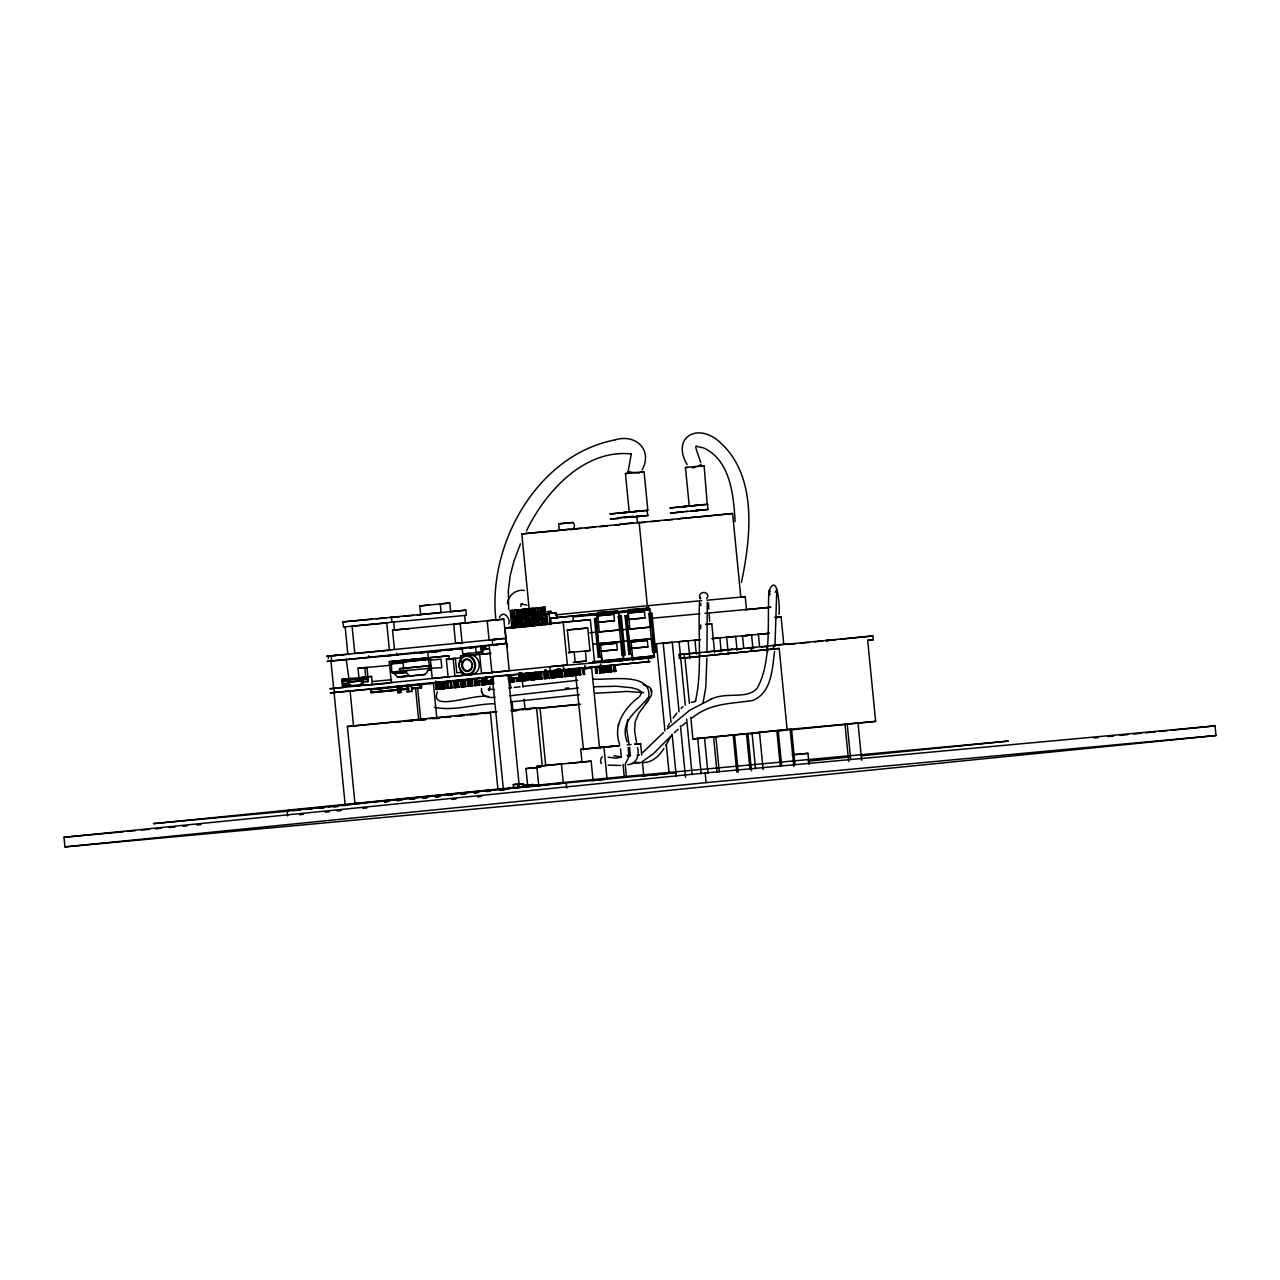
<?xml version="1.0" encoding="UTF-8"?>
<svg xmlns="http://www.w3.org/2000/svg" width="1280" height="1280" viewBox="0 0 1280 1280"><rect width="100%" height="100%" fill="white"/><g stroke="black" fill="none" stroke-linecap="round" stroke-linejoin="round"><path stroke-width="1.5" d="M362.224 681.664L367.936 681.936L367.888 678.608L360.832 678.368L362.224 681.664L368.16 681.024M699.552 602.08C697.792 633.92 702.384 671.44 695.488 700.944M707.28 602.4L706.96 652.048M706.88 657.984L705.776 687.536L703.008 703.104M699.648 598C698.016 591.456 708.32 590.256 707.904 596.944M735.088 521.568C733.632 493.76 729.808 459.84 703.584 447.936L697.504 446.592C693.504 443.632 697.552 452.672 700.736 462.656M394.384 673.52L391.712 672.272L391.424 663.072L428.416 659.392L429.84 668.576L425.024 674.432L397.696 677.184L394.448 673.584L406.4 672.544L409.648 676.08L425.152 674.528M429.872 668.224L441.648 667.744M774.944 646.528L776.8 589.344M437.328 691.856C429.488 712.608 472.832 693.52 488.48 696.544M776.768 589.84L775.152 592.208M774.56 651.536C772.304 668.656 771.68 692.864 752.784 700.448C730.048 704.032 710.32 702.832 691.952 718.112M520.816 606.384C522.016 602.096 520.416 604.976 522.16 603.744L521.216 604.064L526.976 605.056M593.824 686.784L616.592 686.24L631.776 687.792L637.6 689.408L641.904 692.144L639.568 696.576C624.72 707.504 612.528 725.2 619.664 744.288M481.568 688.432C479.936 696.24 489.344 698.432 495.216 697.216M630.256 472.336L628.032 472.032L631.28 453.904M507.472 603.776C507.984 595.472 516.08 589.024 524.304 590.48M618.528 723.968L618.224 725.792M627.68 719.76L626.768 729.568L628.992 744.064M642.128 470C653.28 449.312 635.008 433.264 614.496 440.032M741.44 582.416C751.04 536.512 758.208 473.312 717.28 439.968C695.2 422.928 671.904 438.8 687.104 464.56M490 686.576L489.184 690.416L488.656 689.296M520.464 543.76L513.984 560.992L510.256 575.376L508.352 590.304L508.624 609.456M499.424 617.456C503.088 609.552 510.88 618.048 508.832 624M526.48 530.944C545.072 492.016 584.176 448.784 631.328 453.968M670.752 736.704L665.696 745.6M691.216 702.272L694.752 701.776L695.776 700.448M667.6 726.592L669.408 723.6M614.688 439.984C537.408 454.944 487.904 543.744 495.776 618.544M663.936 748.4C659.6 755.824 652.368 762.416 643.344 762.624M362 682.496L360.08 684.768L345.264 686.24L342.8 684.096L342.432 681.2L343.28 680.128L362.896 678.208M673.136 718L676.928 713.008M647.28 701.76L651.648 694.832L651.008 688.816M636.544 742.336L634.624 731.104L635.136 721.84L638.8 713.328L646.656 702.56M646.224 703.104L647.712 701.216M707.008 597.856L706.576 598.608M778.976 614.304C780.112 611.296 778.08 569.888 768.944 591.04C767.136 622.528 771.792 661.92 757.312 687.968C747.216 700.208 726.4 691.152 710.496 699.456M348.8 679.792C345.76 687.296 358.256 687.392 362.304 684.592M663.488 732.576L642.672 752.56M672.56 734.48L653.12 753.936L641.904 761.856M667.12 728.96L689.776 710.224L710.928 699.28M674.368 732.72L678.08 729.264M681.12 708.384L682.992 706.672M625.488 763.392L628.96 757.12L628.208 747.584M681.888 725.904L685.84 722.672M709.824 624.144L708.464 624.4M776.528 617.6L779.184 617.2L775.056 617.264M638.752 754.768L637.232 755.344M697.648 466.624L701.392 465.072L700.048 464.976M639.376 762.752L631.632 763.6M439.648 651.376L432.432 651.808L436.208 651.472M779.04 617.152L781.088 616.912L783.744 643.904M627.792 756.752L630.208 754.592L629.6 747.184M695.696 467.152L692.448 467.856M620.848 765.488L608.16 765.104M647.744 510.336L629.232 512.144L625.44 473.568L644.08 471.744L647.856 510.32L646.784 510.4M690.656 506L689.264 506.128L685.456 467.552L694.912 466.592L704.112 465.728L707.248 504.368M629.216 512.144L630.112 512.048M689.248 506.128L692.496 505.76M635.68 516.624L636.8 516.528L637.424 522.96M360 684.784L363.968 684.416M701.008 504.88L703.504 504.656L693.92 505.6M826.72 640.544L833.92 639.856M627.52 764.64C636.24 764.544 639.84 755.056 637.536 747.68M428.528 659.424L403.216 662.032L403.6 671.168L406.4 672.544M703.984 465.744L700.784 466.08M561.552 530.032L559.376 530.256L558.736 523.84L571.008 522.656M572 522.544C576.576 522.8 574.288 531.84 569.216 529.28M335.024 655.456L343.296 654.64M332.336 660.944L327.136 661.408L334.272 660.688M346.256 659.552L348.944 678.976M421.104 652.656L345.456 659.728M492.816 672.416L491.888 672.496L489.2 645.184L492.064 644.88M706.096 624.4L711.792 623.856L714.624 652.784M781.024 616.912L780.144 617.008M497.968 644.272L330.96 661.008L333.632 688.368L336.944 688.016M345.216 805.28L334.048 692.544L337.824 692.144M491.904 672.496L494.736 672.192M348.784 691.12L350.096 690.96L353.6 726.496M421.072 684.48L422.384 684.336L416.656 684.944M436.88 718.8L433.392 683.28L422.24 684.384M519.2 785.632L508.352 675.104L497.088 676.176M585.44 668L591.632 667.408L599.568 748.336M527.648 785.024L523.28 785.472L533.088 784.528L533.264 786.288L527.824 786.8L525.92 768.576L536.48 767.552M345.088 805.056L347.936 804.752M503.36 789.184L492.288 676.672M523.152 686.384L577.728 680.272M514.224 687.472L520.096 686.752M693.728 505.632L686.848 506.272M833.728 639.888L830.928 640.128M508.832 688.096L511.408 687.792M509.728 695.808L578.48 687.984M374.752 802.496L375.792 802.384M384.896 801.376L386.32 801.44M386.656 801.408L384.672 801.584L385.744 801.296M423.2 797.824L425.712 797.584M533.088 613.04L535.504 612.816M349.904 690.992L349.184 691.04M873.216 639.76L867.68 640.272L875.632 721.376L787.136 729.552L779.184 648.448L679.408 658.416L679.04 654.592L872.848 635.936L873.216 639.76L868.064 640.352M872.848 635.936L840.128 639.28M598.368 667.36L601.792 666.976M679.408 658.416L779.184 648.448M492.384 639.664L494.8 639.424M493.936 703.728C474.208 704.08 453.808 711.472 434.24 707.232M510.32 701.92L579.376 694.704M538.48 767.36L528.064 768.384M539.04 767.36L540.816 767.168M400.016 800.144L401.152 799.856L400.176 800.144M695.584 510.64L696.816 510.512L691.312 511.024M696.8 517.008L696.336 517.024M542.448 614.064L540.8 614.208M546.56 613.712L547.232 613.632M424.976 652.32L428.032 651.968M502.144 643.888L505.264 643.6L503.744 643.744M648.464 657.52L649.616 657.392L648.432 657.488M623.616 512.656L609.84 513.984L646.08 510.464M683.648 506.624L669.856 507.968L706.112 504.448M398.08 654.784L387.344 655.856M732.384 653.12L725.856 653.728M565.44 782.944L560.736 783.408M656.16 774.592L662.656 773.952M646.96 510.416L647.936 515.488L636.08 516.672L644.032 515.824L642.24 515.968M619.696 517.712L618.816 517.808L631.04 516.624M619.072 524.736L618.176 524.832L620.144 524.624M679.088 518.72L678.208 518.816L686.576 517.968M541.104 612.256L543.376 612.08M334.288 655.52L335.936 655.344M501.088 638.832L498.48 639.056M422.64 652.512L426.912 652.096M700.784 624.928L700.608 628.848M587.408 667.84L586.496 667.904M360.368 803.568L358.88 803.68M503.872 789.12L505.76 788.928M642.88 471.872L640.768 472.096M632.016 516.528L633.216 516.4L620.464 517.664M542.016 612.144L543.296 612.112M551.472 611.296L547.04 611.712M551.664 613.216L548.096 613.552M495.776 639.328L326.624 656.272L348.704 654.24M506.624 671.072L507.92 670.928L496.688 672M731.248 649.376L732.688 649.216L722.016 650.24M820.64 641.152L819.2 641.312L822.176 641.04M557.328 669.04L559.52 668.784M493.632 676.528L492.352 676.672L495.6 676.336M418.656 684.704L417.392 684.848L419.76 684.592M576.608 668.864L583.152 668.208M563.136 670.864L564.576 670.704L557.376 671.392M536.848 785.888L537.344 785.84M559.392 783.52L559.84 783.472M639.184 511.136L643.536 510.672L626.816 512.288M699.2 505.12L700.256 505.008M619.952 518.16L617.552 518.416L618.976 518.288M678.992 512.272L677.536 512.4L680.464 512.096M698.576 510.384L704.064 509.808L702.256 509.952M621.584 524.016L620.224 524.176M535.04 614.8L533.072 614.992M431.968 651.856L440.368 650.784M544.752 670.192L545.632 670.096M461.904 680.208L460.96 680.304M587.04 667.872L584.288 668.096L586.848 667.904M305.392 809.008C308.272 808.688 296.224 809.904 304.88 809.072M398.208 800.144L400.048 799.968M402.032 799.904L397.76 800.512M619.568 518.16L610.288 519.12L618.544 518.368M683.296 511.808L670.32 513.104L677.152 512.48M696.112 510.624L697.36 510.496M696.096 510.656L707.968 509.472L707.472 504.336L689.728 505.984M529.216 609.536L521.808 533.92L732.608 513.52L740.8 597.088M562.768 529.904L568.736 529.312M615.28 525.28L619.264 524.88M639.136 522.896L645.104 522.288M651.072 521.696L659.024 520.896M664.992 520.304L672.944 519.504M696.816 517.104L732.608 513.52M449.776 603.008L440.256 603.888L441.104 612.56L420.64 614.608L419.792 605.936L449.776 603.008L450.624 611.68M394.432 629.824L393.664 622.016L343.456 627.04L342.96 621.904L465.84 610.16L466.352 615.312L391.968 622.176L391.472 617.04M417.328 615.024L421.216 614.64M450.32 611.728L465.84 610.16M511.904 628.192L510.176 610.624L513.008 610.352L514.736 627.92M514.88 627.84L516.192 627.712L514.496 610.224L519.952 609.664L521.664 627.216M523.152 627.104L521.424 609.536L526.88 608.96L528.592 626.528M530.08 626.4L528.352 608.832L533.808 608.272L535.52 625.84M537.008 625.712L535.296 608.144L540.736 607.568L542.464 625.136M543.936 625.008L542.224 607.456L545.056 607.168L546.768 624.736M533.616 614.912L537.568 614.512M545.088 613.84L556.384 612.768L556.944 618.464M550.448 613.36L556.384 612.768M394.448 649.488L392.544 630.192L503.84 619.168L505.728 638.464L489.072 640L487.184 620.704L503.84 619.168M555.28 614.944L648.352 605.616L648.704 609.296M741.264 597.056L745.232 596.672L746.48 609.52M598.672 612.576L597.392 613.52L598.672 612.576L619.152 611.504L619.632 616.32L618.256 616.448L622.048 655.024L625.104 654.736L621.328 616.16L618.256 616.448M597.312 612.72L617.376 610.848M629.264 609.744L627.984 610.688L629.264 609.744L649.744 608.672L650.224 613.488L648.848 613.632L652.64 652.208L655.696 651.904L651.92 613.328L648.848 613.632M627.904 609.888L647.968 608.016M551.248 623.968L550.672 618.192L616.096 611.792L616.016 610.992M601.76 613.248L550.672 618.192M604.464 613.04L646.688 608.96L646.608 608.16M616.896 611.968L628.48 610.8M632.352 610.416L642.016 609.44M645.872 609.056L649.744 608.672M597.856 632.128L620.528 629.856L618.816 612.496L573.024 616.928L573.392 620.784M594.272 614.96L649.408 609.68L651.12 627.04L630.336 629.12M628.64 611.76L649.408 609.68M596.88 615.984L613.856 614.288L614.48 620.72L597.52 622.416M627.472 613.168L644.448 611.456L645.072 617.888L628.112 619.584M594.464 618.656L595.824 618.512L599.616 657.088L598.256 657.232L594.464 618.656L597.536 618.352L597.056 613.536M597.536 618.352L596.16 618.496L599.952 657.072L601.312 656.928L601.792 661.76L589.104 662.976M621.328 616.16L619.952 616.304L623.744 654.864L625.104 654.736M625.056 615.824L626.416 615.696L630.208 654.256L628.848 654.4L625.056 615.824L628.128 615.536L627.648 610.704M628.128 615.536L626.752 615.664L630.544 654.24L631.904 654.112L632.384 658.928L618.416 660.256M509.248 670.768L505.056 628.016L563.184 622.176L590.368 619.664L594.56 662.416M651.92 613.328L650.56 613.472L654.336 652.048L655.696 651.904M534.192 625.296L590.368 619.664M745.168 609.808L770.88 607.232L704.976 613.36M567.12 630.096L587.76 628.016L589.968 650.528L568.496 652.64M500.096 638.928L495.52 639.328M589.84 632.768L620.528 629.856M622.32 629.76L651.12 627.04M335.232 660.592L345.808 659.568M480.64 646.256L484.176 645.888L484.528 649.424L480.976 649.792L480.64 646.256L489.104 645.44M428.352 657.824L427.776 651.968L482.24 646.368M481.232 646.608L485.2 646.224M496.096 645.136L494.352 645.312L495.52 645.2M419.728 652.8L426.944 652.144L425.776 652.208M424.016 652.4L424.816 652.32M444.32 650.368L452.992 649.504L451.84 649.616M455.52 649.28L463.472 648.48M469.44 647.888L476.08 647.152M481.36 646.688L486.56 646.128M493.824 645.424L497.792 645.024M433.232 651.728L439.68 651.12M708.336 624.208L710.048 624.048M483.968 649.2L487.376 648.864L483.984 649.168L483.696 646.288M462.24 648.32L462.784 653.952L482.784 652L482.416 648.24M393.024 682.384L391.312 682.544L389.264 661.648L448.896 655.808L449.264 659.616M448.896 655.808L389.264 661.648M461.104 661.92L460.528 656.144L479.632 654.224L481.52 673.504L493.008 672.448M481.44 654.208L490.992 653.248L460.528 656.144M592.864 644.144L621.664 641.424L623.36 658.784L592.672 661.696M448.096 676.88L446.352 659.2L455.344 658.336L456.752 672.8L462.528 672.256M598.992 643.696L621.664 641.424M623.456 641.328L652.256 638.608L653.952 655.968L631.28 658.24M358.992 678.096L358.032 668.272L367.008 667.408L368.08 678.256M629.584 640.88L652.256 638.608M599.728 644.912L616.688 643.216L617.328 649.648L600.352 651.344M632.208 641.904L647.28 640.384L647.92 646.816L630.944 648.528M431.504 668.096L399.76 671.2L399.52 668.704L428.992 665.744L429.232 668.256M431.248 665.584L399.52 668.704M568.528 652.544L574.16 651.984L575.152 662.112L586.368 661.072L585.376 650.944L589.968 650.528M662.384 643.264L672.272 642.272L679.072 711.76M678.24 641.808L688.128 640.816L689.888 658.672M694.112 640.336L700.032 639.744M711.952 638.672L719.856 637.872L721.216 651.776M725.84 637.408L735.712 636.416L737.088 650.304M741.696 635.936L751.584 634.944L752.944 648.848M743.744 635.92L747.696 635.52M757.584 634.528L769.44 633.344M344.864 687.216L342.56 687.424L341.776 679.392L371.584 676.464L372.384 684.512L363.024 685.376L362.24 677.328L371.584 676.464M348.928 682.112L363.072 680.72L348.928 682.112L348.736 680.176L362.88 678.8L358.288 679.216L358.48 681.152M622.048 655.024L623.408 654.896L623.872 659.712M652.64 652.208L654 652.064L654.48 656.88L648.896 657.44M573.232 662.384L586.368 661.072M600.688 661.056L653.952 655.968M337.92 687.92L343.488 687.376M637.248 658.608L641.12 658.224M602.192 662.544L603.488 661.6L602.192 662.544L622.256 660.672L622.176 659.872M713.872 651.28L719.616 650.704L705.424 652.016M783.168 644.336L788.928 643.76L774.736 645.072M622.256 660.672L620.816 660M632.784 659.712L634.08 658.768L632.72 658.912L632.784 659.712L654.48 656.88M652.848 657.84L550.544 666.592M800.736 643.232L808.624 642.448M814.528 641.856L822.656 640.944M826.336 640.672L836.192 639.68M558.624 668.88L557.92 669.008M550.8 677.328L551.648 677.248L551.008 670.816L550.16 670.896L550.8 677.328L553.008 677.104L552.368 670.672L330.272 692.912L335.632 692.432M555.936 676.848L555.072 676.928L554.448 670.496L650.032 661.568L584.192 668.192M421.856 684.416L370.832 689.12L371.168 692.656L408.064 689.12M403.856 685.968L407.712 685.584M416.816 684.64L424.688 683.856M428.64 683.456L436.512 682.672M440.448 682.272L492.976 676.944M565.808 670L566.656 669.92L567.28 676.352L566.432 676.432L565.712 669.632L565.92 676.48L565.072 676.56C564.256 659.344 564.496 678.272 565.792 676.112M568.416 669.696L569.264 669.616L567.056 669.84L567.68 676.272L569.904 676.048L569.056 676.128L568.4 669.2L570.608 668.992L571.248 675.424L568.864 675.84L568.768 669.344M571.136 669.088L571.776 675.504L571.136 669.088L573.536 668.912L573.616 675.392M577.44 668.544L577.52 675.04L577.44 668.544L575.056 668.72L583.504 749.904M578.96 668.368L579.584 674.784L578.96 668.368L580.352 668.224L580.432 674.704L580.352 668.224M582.864 668L583.504 674.432L582.864 668L584.256 667.872L584.352 674.352L584.256 667.872M417.2 684.72L425.056 683.936M428.976 683.536L437.856 682.848M439.696 682.64L440.544 682.56L441.184 688.992L440.336 689.072L439.696 682.64L448 681.808M449.248 681.648L477.408 678.896M480.032 678.416L486.112 677.952L485.264 678.032L485.888 684.464L486.736 684.384L486.208 677.312M507.072 675.92L511.44 675.264M518.544 674.704L525.072 674.08L525.712 680.512L523.488 680.736L522.864 674.304L523.712 674.224L524.336 680.656L523.488 680.736M528.816 673.744L551.424 671.44M553.2 671.232L554.048 671.152L554.672 677.584L553.824 677.648L553.2 671.232L555.408 671.008M556.496 670.96L566.656 669.92M396.752 687.024L371.216 689.584L371.472 692.144L375.232 691.808M403.824 686.464L407.76 686.064M423.328 684.24L422.688 684.336M507.664 676.352L511.584 675.952M519.44 675.168L525.328 674.576M531.216 673.984L539.072 673.2M544.96 672.608L550.976 672.048L545.2 672.688M556.752 671.424L564.592 670.64M584.224 668.672L590.128 668.08M533.376 673.872L539.28 673.28M558.976 671.312L564.88 670.72M584.576 668.736L590.48 668.144M371.472 692.144L398.96 689.392M390.336 690.4L402.112 689.232M493.28 680.16L475.952 681.904L492.64 680.368M371.168 692.656L407.872 689.024M507.904 678.864L529.088 676.736L528.768 673.52M411.92 688.736L421.552 687.76L421.2 684.224M397.744 692.656L401.04 692.336L400.4 685.904L397.104 686.224L397.744 692.656L401.04 692.336M406.496 685.36L407.136 691.792L408.864 691.616L408.24 685.184L411.264 684.896L411.888 691.328L410.16 691.504M440.592 688.368L437.296 688.688L440.592 688.368L439.968 681.936L436.672 682.256L437.376 689.328L438.224 689.248L437.904 686.032M446.064 681.392L446.688 687.824L448.432 687.648L447.808 681.216L450.832 680.944L451.456 687.36L449.712 687.536M470.48 685.376L470.384 678.896L468.992 679.024L469.632 685.456L469.536 678.976M481.44 680.08L481.904 684.896L484.128 684.688L483.28 684.768L482.592 677.776L483.984 677.632L484.624 684.064L483.44 677.696M486.848 683.744L486.768 677.248L485.36 677.392L486 683.808L485.904 677.328M492.304 676.816L492.592 683.264L493.968 683.136M521.712 680.288L522.56 680.208L521.936 673.776L521.088 673.856L521.712 680.288L523.936 680.064L523.296 673.632L522.448 673.712L523.088 680.144L523.936 680.064M528.592 679.584L525.968 679.888L528.592 679.584L527.952 673.152L527.104 673.232L527.744 679.664M555.072 676.928L557.296 676.704L556.656 670.288L551.584 670.704L552.16 677.184L553.008 677.104M534.688 672.592L533.84 672.672L534.464 679.104L536.672 678.896L536.048 672.464M539.12 678.624L539.968 678.544L539.344 672.112L538.496 672.192L539.12 678.624L541.328 678.4L540.704 671.984L539.856 672.048L540.48 678.48L541.328 678.4M576.224 675.104L572.624 675.44L571.984 669.008L573.168 675.376M436.016 689.472L436.864 689.392L436.224 682.96L435.376 683.04L436.016 689.472L438.224 689.248M442.944 688.768L443.792 688.688L443.168 682.256L442.304 682.336L442.944 688.768L445.152 688.56L444.528 682.128L443.68 682.208L444.304 688.64L445.152 688.56M452.08 687.856L451.232 687.936L450.608 681.504L451.456 681.424L452.08 687.856L449.872 688.08L450.72 688L450.096 681.568M456.8 687.376L457.648 687.296L457.024 680.88L456.176 680.96L456.8 687.376L459.024 687.168L458.384 680.736L457.536 680.816L458.16 687.248L459.024 687.168M463.104 680.256L463.728 686.688L465.952 686.464L465.312 680.048L464.464 680.128L465.104 686.544L465.952 686.464M469.84 678.944L470.656 685.984L472.88 685.776L472.24 679.344L471.392 679.424L472.032 685.856L472.88 685.776M477.28 682.08L477.6 685.296L479.808 685.088L479.328 680.256M484.528 684.608L485.376 684.528L484.736 678.096L483.888 678.176L484.528 684.608L486.736 684.384M490.976 679.088L491.456 683.904L493.664 683.696L492.816 683.776M511.776 677.008L512.24 681.824L514.464 681.6L514.144 678.4M518.704 676.304L519.168 681.136L521.392 680.912L520.912 676.096M526.096 680.432L526.96 680.352L526.192 673.376L525.344 673.456L526.096 680.432L528.32 680.224L528 677.008M531.984 679.264L531.36 672.848L532.208 672.768L533.04 679.744L535.248 679.52L534.4 679.6L533.76 673.168L534.624 673.088M542.176 678.832L541.328 678.912L540.704 672.48L541.552 672.4L542.176 678.832L539.968 679.04L540.816 678.96M546.896 678.352L547.744 678.272L547.12 671.84L546.272 671.92L546.896 678.352L549.104 678.128L548.48 671.712L547.632 671.792L548.256 678.208L549.104 678.128M553.824 677.648L556.032 677.44L555.296 670.416L554.448 670.496M560.752 676.96L561.6 676.88L560.976 670.448L560.128 670.528L560.752 676.96L562.976 676.752L562.336 670.32L561.488 670.4L562.112 676.816L562.976 676.752M596.032 666.832L597.216 673.216L596.576 666.784L595.184 666.912L595.824 673.344L595.728 666.864M599.952 666.48L601.12 672.848L600.496 666.416L599.088 666.56L599.728 672.976L599.648 666.496M603.856 666.112L605.024 672.48L604.4 666.064L602 666.224L602.64 672.656L602.56 666.176M603.488 672.576L603.408 666.096M607.76 665.744L608.944 672.128L608.304 665.696L605.92 665.872L606.544 672.304L606.464 665.808M607.936 672.16L606.768 665.792M610.672 665.424L611.856 671.808L611.216 665.376L609.824 665.504L610.448 671.936L610.368 665.456M614.576 665.072L615.76 671.44L615.136 665.008L613.728 665.152L614.368 671.568L614.272 665.088M440.336 689.072L442.544 688.848L441.92 682.416L441.056 682.496L441.696 688.928L442.544 688.848M447.472 681.872L446.624 681.936L447.264 688.368L449.472 688.16L448.624 688.24M454.192 687.68L455.04 687.6L454.416 681.168L453.552 681.248L454.192 687.68L456.4 687.456L455.776 681.04L454.928 681.104L455.552 687.536L456.4 687.456M461.12 686.976L461.968 686.896L461.344 680.48L460.496 680.56L461.12 686.976L463.328 686.768L462.704 680.336L461.856 680.416L462.48 686.848L463.328 686.768M468.048 686.288L468.896 686.208L468.272 679.776L467.424 679.856L468.048 686.288L470.256 686.08L469.632 679.648L468.784 679.728L469.408 686.144L470.256 686.08M474.976 685.6L475.824 685.52L475.2 679.088L474.352 679.168L474.976 685.6L477.2 685.376L476.56 678.944L475.712 679.024M488.528 680.992L488.832 684.208L491.056 683.984L490.736 680.768M509.152 677.296L509.632 682.112L511.84 681.904L511.216 675.472L510.368 675.552L510.992 681.984L511.84 681.904M516.24 678.208L516.56 681.424L518.768 681.216L518.464 678M530.432 672.992L529.584 673.072L530.416 680.032L532.64 679.824L531.792 679.904M536.24 678.88L535.6 672.448L536.448 672.368L537.344 679.344L539.568 679.12L538.928 672.704L538.08 672.768L538.72 679.2L539.568 679.12M544.288 678.64L545.136 678.56L544.496 672.144L543.648 672.224L544.288 678.64L546.496 678.432L545.872 672L545.008 672.08L545.648 678.512L546.496 678.432M550.576 671.52L551.216 677.952L553.424 677.728L553.104 674.528M558.144 677.264L558.992 677.184L558.368 670.752L557.504 670.832L558.144 677.264L560.352 677.04L559.728 670.608L558.88 670.688L559.504 677.12L560.352 677.04M565.072 676.56L567.28 676.352M571.68 672.656L572 675.872L574.224 675.648L573.36 675.728M362.656 802.944L354.96 803.664L347.392 726.512L496.144 711.648M399.568 721.648L347.392 726.512M403.552 721.248L425.392 719.056M429.36 718.656L451.2 716.48M455.168 716.08L463.12 715.28M467.088 714.88L488.928 712.688M492.896 712.288L496.88 711.888M510.768 710.496L536.592 707.92L542.208 765.28M407.008 721.296L412.96 720.704M420.912 719.904L424.88 719.504M432.816 718.704L438.784 718.112M444.736 717.52L450.688 716.928M458.64 716.128L464.592 715.52M470.544 714.928L476.512 714.336M484.448 713.536L490.4 712.944M512.24 710.752L518.208 710.16M522.176 709.76L530.112 708.96M534.096 708.56L580.496 704.224M512.8 711.056L516.784 710.656M526.704 709.664L530.672 709.264M538.624 708.464L578.336 704.48M582.032 762.592L580.72 749.36L619.264 745.616M619.488 745.632L580.72 749.36M640.608 743.648L634.816 744.224L640.608 743.648L641.728 754.992M690.768 717.248L692.896 738.992L787.136 729.552M738.192 772.016L734.544 734.88L715.84 736.752L719.296 771.92M734.96 734.944L747.888 733.648L751.52 770.784M763.136 769.504L759.504 732.368L791.536 729.28L794.992 764.448M848.656 761.44L845.024 724.304L847.232 724.096L850.688 759.264M791.216 729.84L850.112 723.936M856 723.344L875.632 721.376M563.296 783.2L538.752 785.664L536.848 766.368L561.408 763.92L563.296 783.2L676 772.656L676.336 776.096M568.48 763.44L591.152 761.168L593.04 780.448M792.16 754.912L807.952 753.328L809.04 764.352M517.984 787.696L513.616 788.144L513.264 784.608L517.632 784.16L517.984 787.696L527.824 786.8M518.704 784.096L523.072 783.664L523.456 787.232M528.72 784.96L533.088 784.528M354.96 803.664L503.696 788.8M287.664 815.92L287.152 810.784L566.192 782.8L566.688 787.952M348.864 804.656L349.872 804.56M387.024 801.36L388.4 801.04L387.392 801.136M423.024 797.2L426.992 796.8M434.944 796.016L438.912 795.616M448.832 794.608L452.816 794.224M460.752 793.424L464.72 793.024M474.656 792.032L478.624 791.632M486.56 790.832L490.544 790.432M500.464 789.44L504.432 789.04M506.64 788.832L513.728 788.144M532.448 786.416L537.152 785.856M384.288 801.584L388.24 801.2M410.592 798.848L414.576 798.448M422.512 797.648L426.48 797.248M436.416 796.256L440.384 795.856M448.32 795.056L452.304 794.672M462.224 793.664L466.192 793.264M474.144 792.48L478.112 792.08M486.048 791.28L490.032 790.88M499.952 789.888L503.92 789.488M591.616 780.736L607.072 779.184L603.92 747.04M384.496 801.616L388.448 801.216L385.856 801.28M409.408 799.344L413.904 798.72M423.264 797.952L427.76 797.328L423.904 797.664M435.152 796.752L439.104 796.352M460.8 794.176L464.768 793.776M474.704 792.784L478.672 792.384M486.608 791.584L490.592 791.184M500.512 790.192L504.48 789.792M396.96 800.64L401.424 800.144M410.816 799.248L414.784 798.848M422.688 798.048L426.656 797.664M436.544 796.672L440.496 796.272M448.416 795.472L452.384 795.072M462.272 794.08L466.224 793.696M474.144 792.896L478.112 792.496M499.872 790.32L503.824 789.92M642.352 776.032L676 772.656M808.032 761.168L849.68 756.992M861.584 755.808L1008.32 741.088L605.536 778.304L153.392 823.632L288.32 811.168M64 837.264L705.184 772.976L1215.056 725.872L1216 735.52L574.816 799.792L64.944 846.896L64 837.264L123.52 831.76M299.536 814.736L303.488 814.336M325.264 812.144L329.216 811.76M337.136 810.96L341.088 810.56M362.864 808.384L366.816 807.984M451.92 799.456L455.872 799.056M477.648 796.88L481.6 796.48M1093.968 738.016L1097.936 737.616M1107.856 736.624L1113.808 736.032M1119.776 735.424L1127.712 734.624M1133.664 734.032L1141.6 733.232M1145.584 732.848L1155.504 731.84M1159.472 731.44L1167.408 730.656M1171.376 730.256L1215.056 725.872M64.944 846.896L706.128 782.624L1216 735.52M687.984 506.208L677.76 507.136L689.664 506.096M619.056 513.024L631.296 511.936M686.32 506.4L691.328 505.92M685.84 511.52L687.568 511.36M624.144 517.712L634.272 516.72M679.584 512.144L707.968 509.472M623.712 523.792L633.024 522.896M547.904 611.616L550.224 611.408M336.544 655.28L340.432 654.928M493.408 644.72L495.776 644.512M423.44 652.464L426.704 652.096M774.976 617.488L777.648 617.264M728.64 649.632L718.752 650.592M825.968 640.624L829.872 640.288M519.296 672.848L521.264 672.656M338.848 692.048L371.2 689.136M722.384 654.064L729.024 653.456M452.672 681.088L453.968 680.96M459.312 680.48L455.408 680.816M557.808 671.392L560.528 671.12M565.264 688.272L568.688 687.936M533.216 785.36L539.248 784.784M560.64 783.392L563.52 783.136M350.416 804.496L354.928 804.048M399.088 800.064L400.944 800.176M437.248 796.496L439.712 796.224L437.376 796.448M399.168 800.352L401.104 800.176M631.376 473.024L627.216 473.408M686.528 506.352L680.224 506.96M626.496 512.368L620.208 512.976M688.64 517.776L696 517.056M496.56 644.48L499.936 644.08M494.864 644.656L496.864 644.448M498.496 644.24L501.808 643.904M775.392 617.456L779.456 617.056M422.96 652.464L419.472 652.88L420.416 652.752M436.368 651.408L439.824 651.072L432.144 651.856M787.824 644.496L795.2 643.776M519.04 672.928L521.664 672.672M725.536 653.808L719.136 654.416M456.16 680.736L463.952 680.176L464.576 686.608L463.728 686.688M481.808 678.128L485.488 677.776M423.728 684.256L420.96 684.528M453.6 681.04L451.056 681.28M520.336 675.152L525.872 674.608M657.872 774.432L660.512 774.16M387.824 801.296L388.656 801.216M438.208 796.368L435.712 796.656L439.632 796.272L435.456 796.592M629.712 512L632.432 511.744M695.808 510.56L700.656 510.096M633.04 516.864L640.624 516.112M493.52 639.568C497.808 640.16 510.208 634.736 504.88 643.616M500.688 644.032L504.224 643.68M546.432 670.064L544.992 670.208M557.28 668.96L560.304 668.784M420.448 684.56L418.864 684.72M687.248 467.392L688.096 467.312M680.912 506.896L681.84 506.8M620.896 512.912L621.808 512.816M694.976 510.672L693.6 510.8M560.432 523.68L573.136 522.416M633.568 516.816L634.96 516.688M425.152 652.272L426.24 652.16M617.76 513.216L629.632 512.112M634.096 516.768L647.936 515.488M572.736 528.944L573.776 528.848M521.808 533.92L559.6 530.432M573.52 529.136L581.472 528.4M585.456 528.032L595.392 527.12M599.376 526.752L607.328 526.016M419.792 605.936L429.312 605.056M342.96 621.904L372.32 619.184M376.224 618.832L386.016 617.92M389.92 617.552L399.712 616.656M403.632 616.288L413.408 615.392M518.192 609.84L517.104 609.936L518.832 627.504M519.952 609.664L518.864 609.76L520.576 627.328M521.424 609.536L522.512 609.44M526.88 608.96L525.792 609.056L527.504 626.624M528.352 608.832L529.44 608.736L530.016 614.592M533.808 608.272L532.72 608.368L534.448 625.936M535.296 608.144L536.384 608.048M538.992 607.744L537.04 607.968L538.752 625.536M540.736 607.568L539.648 607.68L541.376 625.232M542.224 607.456L543.312 607.344L544.08 615.152M545.056 607.168L543.968 607.28L545.68 624.832M510.176 610.624L511.264 610.528L512.032 618.336M513.008 610.352L511.92 610.448L513.648 628.016M514.496 610.224L515.584 610.128M387.568 622.912L352.096 626.192L354.768 653.52L390.256 650.24M541.392 614.144L546.8 613.696L547.824 623.136M701.728 600.688L647.328 605.728L639.12 522.16M706.992 600.224L745.232 596.672M476.832 621.872L453.664 624.064L455.552 643.36L462.96 642.672M392.544 630.192L409.2 628.656M581.264 615.36L601.52 613.488M578.816 616.384L582.672 616.032M620.992 612.496L624.864 612.128M597.024 615.84L613.856 614.288M627.616 613.008L644.448 611.456M505.056 628.016L532.256 625.488M597.664 622.272L614.48 620.72M628.256 619.44L645.072 617.888M651.584 618.288L699.936 613.776M587.76 628.016L567.36 629.904L569.568 652.4L574.16 651.984M710.688 623.952L711.744 623.856M472.624 647.52L474.72 647.28M482.16 646.528L483.328 646.432M484.816 646.304L485.968 646.192M496.032 645.152L497.184 645.04M438.912 650.864L440.08 650.768M444.896 650.304L447.008 650.064M447.52 650.016L448.672 649.904M450.16 649.776L451.312 649.664M457.088 649.088L458.256 648.976M458.768 648.912L460.864 648.672M461.376 648.624L462.544 648.512M470.944 647.696L472.112 647.584M427.776 651.968L437.456 651.056M437.968 650.992L439.136 650.896M332.176 660.944L331.024 661.04M480.976 649.792L489.456 648.976L485.904 649.328L485.568 645.792M462.784 653.952L469.424 653.344M482.784 652L476.16 652.608L475.6 646.976M391.616 663.04L403.504 661.936M429.088 660.256L440.976 659.152L441.76 667.12M390.88 664.08L402.784 662.976M599.856 644.768L616.688 643.216M630.464 641.952L647.28 640.384M446.352 659.2L461.456 657.808M358.032 668.272L390.128 665.312M655.168 643.856L700.496 639.664M712.32 638.576L769.456 633.296M600.496 651.2L617.328 649.648M631.088 648.368L647.92 646.816M391.664 672.048L407.92 670.448M392.336 672.912L404.24 671.824M394.064 673.36L405.968 672.256M427.392 670.336L431.36 669.984M341.776 679.392L351.12 678.528M343.36 680.112L349.312 679.568M598.256 657.232L601.312 656.928M628.848 654.4L631.904 654.112M342.432 681.472L348.368 680.928M362.016 679.52L367.968 678.96M397.152 676.88L409.04 675.776M397.824 677.184L409.728 676.08M342.64 683.632L348.576 682.992M343.024 684.384L348.976 683.84M372.288 681.52L391.52 679.728M679.04 654.592L700.304 652.624M719.968 650.8L729.808 649.888M733.744 649.536L741.6 648.8M747.504 648.256L755.376 647.536M761.264 646.992L767.168 646.448M344.64 685.952L350.592 685.408M345.424 686.24L351.376 685.696M462.592 675.408L454.912 676.192L453.184 658.512M468.24 674.816L471.968 674.464M449.056 676.88L432.24 678.432L430.192 657.536M335.216 688.24L329.872 688.736L567.376 664.928L563.184 622.176M372.256 684.752L389.248 683.184M334.848 688.256L333.648 688.368M551.52 670.752L552.368 670.672M556.656 670.288L555.808 670.352L556.448 676.784L557.296 676.704M564.32 669.76L565.712 669.632M568.224 669.408L569.072 669.328M567.056 669.84L567.904 669.76L568.528 676.192L567.68 676.272M590.432 667.52L591.584 667.408M508.384 675.408L525.056 673.856M532.4 673.312L533.248 673.232L533.888 679.664L533.04 679.744M536.72 672.912L537.568 672.832L538.208 679.264L537.344 679.344M539.328 672.608L540.176 672.544M564.448 670.128L565.296 670.048M481.2 678.176L484.912 677.824M508.992 675.696L509.856 675.616L510.48 682.048L509.632 682.112M519.904 674.56L520.752 674.48M525.072 674.08L524.224 674.16L524.848 680.592L525.712 680.512M529.792 673.6L530.64 673.52M597.968 667.296L601.664 666.944M470.032 679.568L470.88 679.488L471.52 685.92L470.656 685.984M481.28 678.464L482.128 678.384M482.64 678.336L483.488 678.256M431.856 683.408L433.328 683.28M378.64 688.4L383.056 688.048M390.976 687.312L394.928 686.944M378.752 688.88L382.528 688.528M508.688 678.624L529.088 676.736M408.48 688.496L400.928 689.2L400.672 686.624L419.552 684.88L419.792 687.456L412.256 688.144M379.008 691.456L388.448 690.576M411.776 688.672L421.552 687.76M568.864 675.84L571.248 675.424M571.776 675.504L574.224 675.152M578.064 674.976L574.736 675.104L574.096 668.672M579.584 674.784L580.976 674.656M583.504 674.432L584.896 674.288M595.824 673.344L597.216 673.216M599.728 672.976L601.12 672.848M602.64 672.656L605.024 672.48M606.544 672.304L608.944 672.128M610.448 671.936L611.856 671.808M614.368 671.568L615.76 671.44M534.464 679.104L537.088 678.8L534.864 679.008L534.24 672.592L535.088 672.512L535.728 678.928L535.36 674.144M469.632 685.456L471.024 685.328M484.624 684.064L483.216 684.192L483.136 677.712M486 683.808L487.392 683.68M551.216 677.952L552.064 677.872M553.424 677.728L552.576 677.808L552.256 674.592M556.032 677.44L555.184 677.52L554.56 671.088M572 675.872L572.848 675.792L572.144 669.04M446.688 687.824L451.456 687.36M512.24 681.824L513.088 681.744L512.784 678.528M514.464 681.6L513.6 681.68L513.296 678.48M516.56 681.424L517.408 681.344L517.088 678.128M518.768 681.216L517.92 681.28L517.616 678.08M519.168 681.136L520.016 681.056L519.552 676.224M521.392 680.912L520.544 680.992L520.064 676.176M527.472 680.304L528.32 680.224M530.416 680.032L531.264 679.952M407.136 691.792L411.888 691.328M477.2 685.376L476.336 685.456L475.632 678.688M477.6 685.296L478.448 685.216L478.128 682M479.808 685.088L478.96 685.168L478.48 680.336M481.904 684.896L482.752 684.816L482.288 680M488.832 684.208L489.696 684.128L489.376 680.912M491.056 683.984L490.208 684.064L489.888 680.848M491.456 683.904L492.304 683.824L491.824 679.008M447.264 688.368L448.112 688.288M511.552 710.224L536.592 707.92M397.072 722.288L400.928 721.936M408.64 721.232L412.48 720.864M422.112 719.984L425.968 719.632M759.504 732.368L760.88 732.24M845.024 724.304L858.032 723.088L861.664 760.224M627.184 744.88L631.024 744.528M747.888 733.648L746.512 733.776L749.952 768.944M600.16 747.568L617.424 745.968M692.896 738.992L717.216 736.624M742.064 734.464L759.76 732.816M779.312 730.928L783.328 730.544M536.848 766.368L591.152 761.168M527.136 768.464L526.048 768.576M540.096 767.28L539.248 767.36M792.656 754.736L807.952 753.328M513.264 784.608L523.072 783.664M539.92 784.72L536.256 785.056L536.352 786.016L540 785.68M372.288 802.064L376.144 801.712M383.84 800.992L387.696 800.64M397.328 799.744L401.184 799.392M410.416 798.912L414.272 798.56M346.288 804.944L345.232 805.04M287.152 810.784L324.416 807.328M328.336 806.976L338.144 806.064M342.064 805.712L345.984 805.344M385.2 801.712L389.12 801.36M397.776 800.432L401.632 800.064M292.288 810.8L300.224 810.064M306.176 809.52L312.128 808.96M320.064 808.24L324.032 807.872M333.952 806.944L337.92 806.576M127.488 831.392L135.424 830.656M141.376 830.112L149.312 829.376M155.264 828.832L161.216 828.272M169.152 827.536L175.104 826.992M183.04 826.256L187.008 825.888M196.928 824.976L200.896 824.608M686.544 467.456L685.472 467.552M626.512 473.472L625.456 473.568M706.816 504.384L707.872 504.304M490.128 645.104L489.264 645.168M346.096 659.536L346.96 659.472M705.808 624.208L709.872 624.096M594.976 693.312L627.248 691.408L643.6 692.672M628.032 472L639.296 472.976M334.064 692.544L334.352 688.256M593.232 679.056C607.584 680.656 651.68 671.136 648.8 696.736C636.224 713.104 619.504 720.352 627.056 741.824M494.576 689.504L488.24 689.184L489.136 689.936M640.976 762.688L636.096 762.32M621.68 756.976L616.256 758.192L608.144 757.232M637.424 754.688L639.376 754.896M627.088 755.184L630.72 755.776M613.808 755.792L621.312 756.944L620.592 748.88M643.088 684.576L649.648 687.264L652.048 691.68M488.864 689.472L489.312 690.608L489.04 689.52M483.168 694.736L484.16 695.6M769.984 591.312L769.424 590.24L769.904 594.88M700.8 598.448L700.112 597.168L700.336 598.912M481.536 691.28L481.856 692.576M790.16 729.408L793.808 766.528M773.28 645.136L773.648 648.96M781.648 765.68L778.192 730.512L776.816 730.64L780.272 765.808M767.056 645.84L767.632 651.68M758.384 634.32L759.552 646.224M751.136 647.296L751.52 651.12M742.512 635.792L743.68 647.696M752.048 733.072L755.552 768.8M726.656 637.248L728.016 651.152M733.168 735.008L736.8 772.144M713.536 736.624L717.04 772.368M694.928 640.176L696.288 654.08M704.464 737.472L707.968 773.2M705.184 772.976L706.128 782.624M697.664 738.096L701.168 773.824M684.944 657.904L689.408 703.392M684.176 654L684.56 657.824M679.072 641.648L685.296 705.184M686.656 719.072L692.112 774.672M680.448 725.664L685.504 777.28M663.2 643.12L670.992 722.528M672.16 734.448L676.24 776.128M656.4 643.744L664.976 731.104M666.336 744.992L669.056 772.8M648.16 657.52L648.576 661.696M628.176 611.632L629.872 628.992M631.008 640.56L632.704 657.92M642.464 762.56L643.76 775.792M625.2 764.144L626.496 777.392M623.04 764.352L624.336 777.584M607.072 667.44L607.536 672.256M602.864 666.144L603.632 672.624M597.584 614.464L599.28 631.824M600.416 643.392L602.112 660.752M600.656 663.984L601.056 667.952M584.8 665.456L585.184 669.424M576.448 668.592L577.072 675.024M576.048 668.688L576.672 675.12M575.68 675.152L574.96 668.592L572.736 668.8L573.312 675.424M573.584 668.72L574.16 675.344M569.76 669.072L570.4 675.504M569.248 669.12L569.872 675.552M563.184 665.36L563.6 669.536M549.04 613.44L550.16 624.832M549.904 666.656L550.304 670.832M544.448 619.056L545.024 624.912M539.376 611.648L540.144 619.456M537.904 607.856L539.632 625.408M536.752 611.952L537.712 621.712M532.448 612.352L532.064 608.448L530.112 608.656L531.824 626.224M532.832 616.256L533.776 626M531.2 608.56L532.912 626.128M530.976 608.544L532.688 626.112M540.048 707.968L545.664 765.328M530.4 618.496L531.168 626.304M534.848 674.208L535.312 679.024M531.792 672.848L532.432 679.28M526.08 618.896L525.136 609.136L523.168 609.36L524.896 626.928M526.464 622.8L526.848 626.704M531.472 679.328L530.848 672.896L529.984 672.976L530.624 679.408M524.256 609.264L525.984 626.816M524.048 609.232L525.76 626.8M522.704 611.392L523.472 619.184M523.856 623.088L524.24 626.992M527.216 679.728L526.592 673.296L525.744 673.376L526.368 679.792M518.768 615.68L519.728 625.44M519.056 627.52L517.328 609.952L516.24 610.048L517.968 627.616M516.16 615.984L517.12 625.744M522.128 679.248L522.896 687.2M524.064 699.104L525.04 709.04M512.416 622.24L512.992 628.096M507.168 643.952L507.44 646.848M509.472 675.472L510.64 687.328M512 701.184L512.976 711.072M492.144 639.664L492.656 644.8M493.2 678.864L493.504 682.08M490.352 712.192L497.92 789.328M464.64 615.472L465.408 623.264M460.176 623.424L462.064 642.704M462.048 671.568L462.416 675.424M438.416 682.08L439.04 688.512M438.384 683.728L438.848 688.544M435.888 680.976L436.272 684.88M414.288 652.08L414.416 653.36M417.712 688.8L420.816 720.384M415.632 688.864L418.736 720.512M401.648 686.032L402 689.568M396.704 653.296L396.864 654.912M398.848 686.048L399.472 692.48M398.656 686.08L399.296 692.512M386.736 622.72L389.424 650.032M368.608 655.872L368.768 657.488M364.848 667.6L365.824 677.408M345.152 626.88L347.84 654.208M331.168 655.792L331.68 660.944M328.08 656.144L328.304 658.4M708.448 602.976L708.864 609.088M700.72 603.584L700.864 605.504M709.664 621.312L709.152 613.392M467.216 656.112A9.696 8.224 84.7 0 1 479.248 664.352A9.696 8.224 84.7 0 1 468.416 673.904M601.552 763.584A3.872 2.288 -78.3 0 1 600.672 760.256A3.872 2.288 -78.3 0 1 602.32 756.8M508.896 627.408A6.784 0.976 -9.2 0 1 510.752 627.792M523.552 625.392A6.784 1.664 -16.2 0 1 523.456 626.608M299.568 809.568L300.64 809.472L299.664 809.568M538.192 785.76L537.024 785.872L538.144 785.76M576.592 668.624L577.216 675.056L576.592 668.624M532.832 679.184L530.208 679.504L532.832 679.184M459.984 660.432A9.696 8.224 84.7 0 0 467.632 674.848A9.696 8.224 84.7 0 0 474.24 660.224A9.696 8.224 84.7 0 0 459.984 660.432M460.128 660.784A9.04 7.68 84.7 0 0 467.264 674.24A9.04 7.68 84.7 0 0 473.44 660.592A9.04 7.68 84.7 0 0 460.128 660.784M463.024 662.4A5.648 4.8 84.7 0 0 467.488 670.816A5.648 4.8 84.7 0 0 471.344 662.288A5.648 4.8 84.7 0 0 463.024 662.4M462.208 662.112A6.304 5.344 84.7 0 0 467.168 671.488A6.304 5.344 84.7 0 0 471.472 661.984A6.304 5.344 84.7 0 0 462.208 662.112"/></g></svg>
